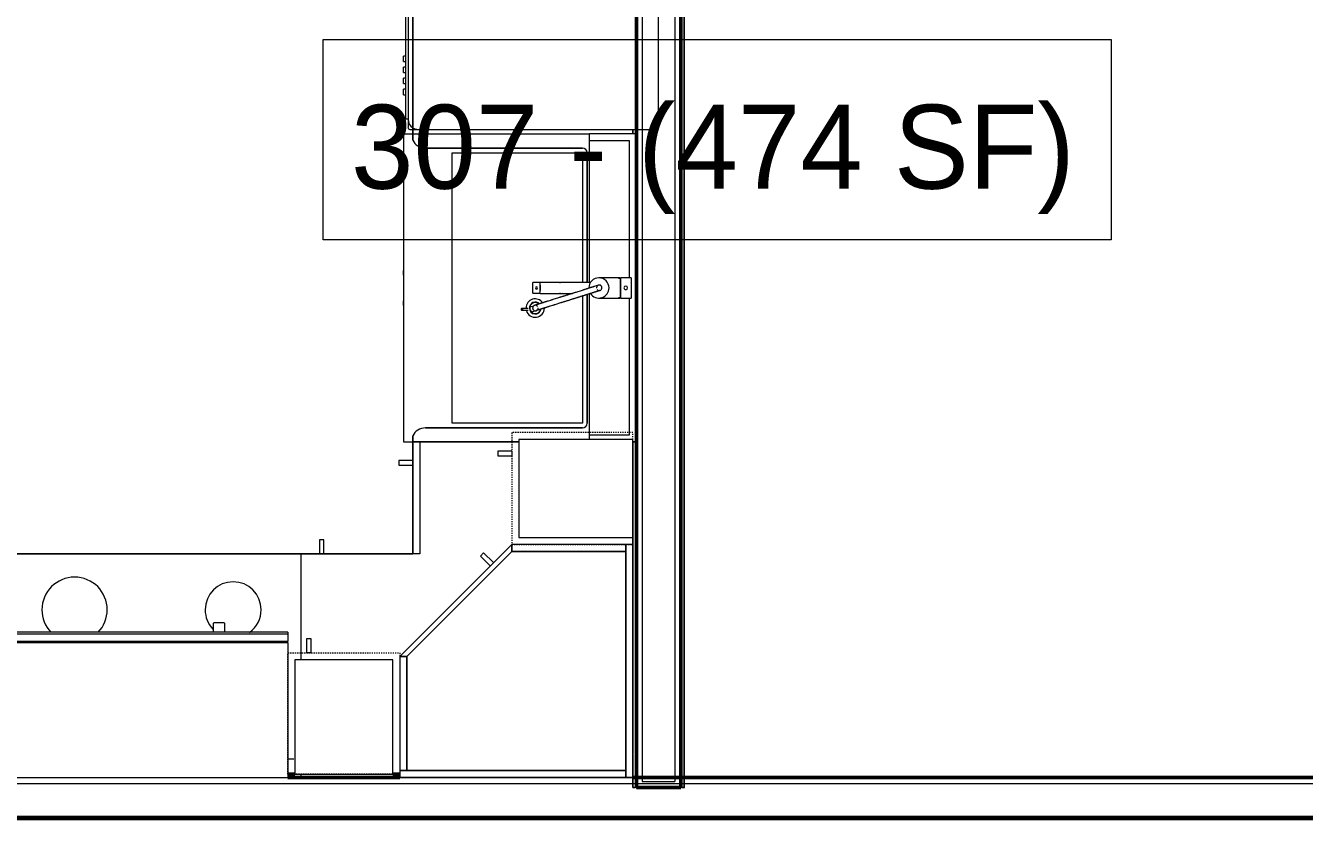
# Model space of a CAD drawing. Header units: inches. Extents: x -4218 to -1830, y 9767 to 12426.
# Drawn here: x -3747.2 to -3610.1, y 11551 to 11636 of the extents above; entities that cross this region are included whole.
import ezdxf

# ---------------------------------------------------------------- set-up
doc = ezdxf.new("R2010")
doc.units = ezdxf.units.IN
doc.header["$MEASUREMENT"] = 0
doc.linetypes.add('Dash', pattern=[0.25, 0.125, -0.125])
for name, color, linetype, lineweight in [('0-1', 7, 'Continuous', 5), ('0-2', 253, 'Continuous', 9), ('A-AREA-IDEN', 2, 'Continuous', 9), ('A-FLOR-5', 192, 'Continuous', 9), ('A-WALL-1', 250, 'Continuous', 50), ('A-WALL-2', 10, 'Continuous', 13), ('A-WALL-3', 254, 'Continuous', 9), ('A-WALL-4', 253, 'Continuous', 9), ('A-WALL-5', 252, 'Continuous', 9), ('A-WALL-6', 7, 'Continuous', 9), ('A-WALL-8', 113, 'Continuous', 9), ('P-SANR-FIXT-1', 7, 'Continuous', 9), ('P-SANR-FIXT-3', 252, 'Continuous', 9), ('Q-CASE', 31, 'Continuous', 9), ('Q-CASE-1', 252, 'Continuous', 9), ('Q-CASE-2', 7, 'Continuous', 9), ('Q-CASE-3', 253, 'Continuous', 9), ('Q-CASE-4', 7, 'Dash', 9), ('Q-CASE-5', 254, 'Continuous', 9), ('Q-SPCQ-1', 7, 'Continuous', 9), ('Q-SPCQ-2', 253, 'Continuous', 9), ('Q-SPCQ-3', 252, 'Continuous', 9)]:
    doc.layers.add(name, color=color, linetype=linetype, lineweight=lineweight)
doc.styles.add('Century Gothic', font='ufonts.com_century-gothic.ttf', dxfattribs={"height": 9})

# ---------------------------------------------------------------- blocks, each defined once
blk = doc.blocks.new('Basic Wall _ INT - W4BØF - _5_8 GYP - 2X4 WOOD_BATT_ - 5_8 GYP_ - ___-2863428-BACKGROUND - 3RD FLOOR')
at = {"layer": 'A-WALL-3'}
for p, q in [((-3682.04, 11703.81), (-3682.1, 11703.81)), ((-3681.9, 11703.81), (-3682.04, 11703.81)), ((-3681.83, 11703.81), (-3681.89, 11703.81)), ((-3681.69, 11703.81), (-3681.72, 11703.81)), ((-3682.04, 11664.29), (-3682.04, 11667.21)), ((-3681.69, 11667.21), (-3681.69, 11648.86)), ((-3682.04, 11648.86), (-3682.04, 11664.24)), ((-3682.04, 11624.36), (-3682.04, 11624.86)), ((-3681.69, 11624.86), (-3681.69, 11624.36)), ((-3681.69, 11624.36), (-3681.69, 11591.36)), ((-3682.04, 11557.89), (-3682.04, 11591.36)), ((-3681.69, 11591.36), (-3681.69, 11555.36)), ((-3682.04, 11555.36), (-3682.04, 11557.79))]:
    blk.add_line(p, q, dxfattribs=at)
at = {"layer": 'A-WALL-4'}
for p, q in [((-3682.1, 11703.81), (-3681.99, 11703.81)), ((-3682.04, 11703.61), (-3682.04, 11703.66)), ((-3682.04, 11703.52), (-3682.04, 11703.59)), ((-3682.04, 11703.4), (-3682.04, 11703.49)), ((-3681.99, 11703.81), (-3681.89, 11703.81)), ((-3681.89, 11703.81), (-3681.84, 11703.81)), ((-3681.84, 11703.81), (-3681.82, 11703.81)), ((-3681.82, 11703.81), (-3681.77, 11703.81)), ((-3681.77, 11703.81), (-3681.76, 11703.81)), ((-3681.82, 11667.21), (-3681.82, 11666.26)), ((-3681.82, 11666.16), (-3681.82, 11648.86)), ((-3681.82, 11624.86), (-3681.82, 11624.36)), ((-3681.82, 11591.36), (-3681.82, 11556.26)), ((-3681.82, 11556.17), (-3681.82, 11555.36)), ((-3682.04, 11554.31), (-3682.04, 11555.36)), ((-3681.69, 11555.36), (-3681.69, 11554.31)), ((-3682.1, 11554.31), (-3682.04, 11554.31)), ((-3682.04, 11554.31), (-3681.9, 11554.31)), ((-3681.89, 11554.31), (-3681.83, 11554.31)), ((-3681.72, 11554.31), (-3681.69, 11554.31))]:
    blk.add_line(p, q, dxfattribs=at)
at = {"layer": 'A-WALL-5'}
for p, q in [((-3682.1, 11703.61), (-3682.1, 11703.66)), ((-3682.1, 11703.52), (-3682.1, 11703.59)), ((-3682.1, 11703.4), (-3682.1, 11703.49)), ((-3682.04, 11667.21), (-3682.04, 11703.4)), ((-3681.76, 11703.81), (-3681.73, 11703.81)), ((-3681.73, 11703.81), (-3681.69, 11703.81)), ((-3681.69, 11703.81), (-3681.69, 11667.21)), ((-3682.1, 11663.77), (-3682.1, 11667.21)), ((-3682.1, 11648.86), (-3682.1, 11663.71)), ((-3682.1, 11624.36), (-3682.1, 11624.86)), ((-3682.1, 11580.36), (-3682.1, 11581.11)), ((-3682.1, 11554.31), (-3682.1, 11555.36)), ((-3681.82, 11555.36), (-3681.82, 11554.31)), ((-3681.82, 11554.31), (-3682.1, 11554.31)), ((-3681.73, 11554.31), (-3681.82, 11554.31)), ((-3681.69, 11554.31), (-3681.73, 11554.31))]:
    blk.add_line(p, q, dxfattribs=at)
at = {"layer": 'A-WALL-6'}
for p, q in [((-3682.1, 11667.21), (-3682.1, 11703.4)), ((-3681.82, 11703.81), (-3681.82, 11667.21))]:
    blk.add_line(p, q, dxfattribs=at)
blk = doc.blocks.new('Basic Wall _ INT - W4BØF - _5_8 GYP - 2X4 WOOD_BATT_ - 5_8 GYP_ - ___-2863429-BACKGROUND - 3RD FLOOR')
at = {"layer": 'A-WALL-3'}
for p, q in [((-3676.92, 11703.81), (-3676.94, 11703.81)), ((-3676.74, 11703.81), (-3676.8, 11703.81)), ((-3676.59, 11703.81), (-3676.74, 11703.81)), ((-3676.53, 11703.81), (-3676.59, 11703.81))]:
    blk.add_line(p, q, dxfattribs=at)
at = {"layer": 'A-WALL-4'}
for p, q in [((-3676.88, 11703.81), (-3676.82, 11703.81)), ((-3676.82, 11703.81), (-3676.74, 11703.81)), ((-3676.74, 11703.81), (-3676.65, 11703.81)), ((-3676.65, 11703.81), (-3676.53, 11703.81)), ((-3676.59, 11703.52), (-3676.59, 11703.59)), ((-3676.59, 11703.4), (-3676.59, 11703.49)), ((-3676.59, 11677.98), (-3676.59, 11678.1)), ((-3676.94, 11677.69), (-3676.94, 11672.94)), ((-3676.59, 11677.89), (-3676.59, 11677.98)), ((-3676.59, 11677.83), (-3676.59, 11677.89)), ((-3676.59, 11677.1), (-3676.59, 11677.69)), ((-3676.59, 11673.56), (-3676.59, 11677.06)), ((-3676.59, 11672.94), (-3676.59, 11673.53)), ((-3676.59, 11672.74), (-3676.59, 11672.79)), ((-3676.59, 11672.65), (-3676.59, 11672.73)), ((-3676.59, 11672.53), (-3676.59, 11672.64)), ((-3676.94, 11555.36), (-3676.94, 11554.31)), ((-3676.59, 11554.31), (-3676.59, 11555.36)), ((-3676.94, 11554.31), (-3676.92, 11554.31)), ((-3676.8, 11554.31), (-3676.74, 11554.31)), ((-3676.74, 11554.31), (-3676.59, 11554.31)), ((-3676.59, 11554.31), (-3676.53, 11554.31))]:
    blk.add_line(p, q, dxfattribs=at)
at = {"layer": 'A-WALL-5'}
for p, q in [((-3676.94, 11703.81), (-3676.9, 11703.81)), ((-3676.94, 11703.81), (-3676.94, 11677.69)), ((-3676.9, 11703.81), (-3676.88, 11703.81)), ((-3676.59, 11678.1), (-3676.59, 11703.4)), ((-3676.53, 11703.52), (-3676.53, 11703.59)), ((-3676.53, 11703.4), (-3676.53, 11703.49)), ((-3676.53, 11677.98), (-3676.53, 11678.1)), ((-3676.82, 11677.08), (-3676.82, 11677.69)), ((-3676.82, 11673.56), (-3676.82, 11677.06)), ((-3676.53, 11677.89), (-3676.53, 11677.98)), ((-3676.53, 11677.83), (-3676.53, 11677.89)), ((-3676.53, 11677.1), (-3676.53, 11677.69)), ((-3676.53, 11673.56), (-3676.53, 11677.06)), ((-3676.94, 11672.94), (-3676.94, 11555.36)), ((-3676.82, 11672.94), (-3676.82, 11673.55)), ((-3676.53, 11672.94), (-3676.53, 11673.53)), ((-3676.53, 11672.74), (-3676.53, 11672.79)), ((-3676.53, 11672.65), (-3676.53, 11672.73)), ((-3676.53, 11672.53), (-3676.53, 11672.64)), ((-3676.59, 11555.36), (-3676.59, 11672.53)), ((-3676.82, 11554.31), (-3676.82, 11555.36)), ((-3676.53, 11554.31), (-3676.53, 11555.36)), ((-3676.9, 11554.31), (-3676.94, 11554.31)), ((-3676.82, 11554.31), (-3676.9, 11554.31)), ((-3676.53, 11554.31), (-3676.82, 11554.31))]:
    blk.add_line(p, q, dxfattribs=at)
at = {"layer": 'A-WALL-6'}
for p, q in [((-3676.82, 11677.69), (-3676.82, 11703.81)), ((-3676.53, 11678.1), (-3676.53, 11703.4)), ((-3676.82, 11555.36), (-3676.82, 11672.94)), ((-3676.53, 11555.36), (-3676.53, 11672.53))]:
    blk.add_line(p, q, dxfattribs=at)
blk = doc.blocks.new('Range - 24_ x 30_-V97-BACKGROUND - 3RD FLOOR')
at = {"layer": 'Q-SPCQ-1'}
blk.add_line((29.37, -22), (30, -22), dxfattribs=at)
for centre, radius, start, end in [((6.5, -6), 3.5, 360, 180), ((23.5, -6), 3, 0, 180), ((6.5, -6), 3.5, 180, 223.5705), ((6.5, -6), 3.5, 316.3832, 0), ((23.5, -6), 3, 180, 223.8093), ((23.5, -6), 3, 306.1227, 0), ((6.5, -6), 3.5, 261.0228, 278.9772)]:
    blk.add_arc(centre, radius, start, end, dxfattribs=at)
blk = doc.blocks.new('Dishwasher_15404 - 34_ counter-V98-BACKGROUND - 3RD FLOOR')
at = {"layer": 'Q-SPCQ-1'}
for p, q in [((26.68, 24), (26.37, 24)), ((26.87, 22.93), (26.87, 23.8)), ((26.87, 0.2), (26.87, 22.93)), ((26.87, 22.91), (27.12, 22.91)), ((27.12, 22.91), (27.12, 1.09)), ((27.37, 20.28), (27.12, 20.28)), ((27.12, 19.69), (27.37, 19.69)), ((27.37, 20.28), (27.37, 19.69)), ((27.37, 19.1), (27.12, 19.1)), ((27.12, 18.51), (27.37, 18.51)), ((27.37, 17.92), (27.12, 17.92)), ((27.37, 19.1), (27.37, 18.51)), ((27.37, 17.92), (27.37, 17.33)), ((27.12, 17.33), (27.37, 17.33)), ((27.37, 16.74), (27.12, 16.74)), ((27.37, 16.74), (27.37, 16.15)), ((27.12, 16.15), (27.37, 16.15)), ((27.37, 6.79), (27.12, 6.79)), ((27.37, 6.79), (27.37, 5.81)), ((27.37, 5.81), (27.37, 4.82)), ((27.12, 4.82), (27.37, 4.82)), ((26.87, 1.09), (27.12, 1.09)), ((26.37, 0), (26.68, 0))]:
    blk.add_line(p, q, dxfattribs=at)
for centre, radius, start, end in [((25.8, 22.93), 1.07, 360, 57.7858), ((26.68, 23.8), 0.197, 0, 90), ((26.68, 0.2), 0.197, 270, 360), ((26.68, 0.2), 0.197, 270, 345)]:
    blk.add_arc(centre, radius, start, end, dxfattribs=at)
at = {"layer": 'Q-SPCQ-2'}
for p, q in [((2.75, 24), (2.37, 24)), ((2.37, 0), (2.75, 0))]:
    blk.add_line(p, q, dxfattribs=at)
at = {"layer": 'Q-SPCQ-3'}
for p, q in [((0, 24), (0, 0)), ((2.37, 24), (0, 24)), ((7.37, 24), (2.75, 24)), ((25.8, 24), (7.4, 24)), ((26.37, 24), (25.8, 24)), ((0, 0), (2.37, 0)), ((2.75, 0), (4.54, 0)), ((4.62, 0), (26.37, 0))]:
    blk.add_line(p, q, dxfattribs=at)
blk.add_arc((25.8, 22.93), 1.07, 60, 90, dxfattribs=at)
blk = doc.blocks.new('Base Cabinet Corner 197 - Base Cabinet Corner 197-V99-BACKGROUND - 3RD FLOOR')
at = {"layer": 'Q-CASE-1'}
for p, q in [((0.74, 36), (-10.64, 36)), ((0.74, 23.25), (0.74, 36)), ((0.74, 24), (0.74, 36)), ((0.73, 33.51), (0.73, 34)), ((0.74, 23.25), (0.74, 24)), ((12.74, 12.63), (12.74, 24)), ((12.74, 23.25), (0.74, 23.25))]:
    blk.add_line(p, q, dxfattribs=at)
at = {"layer": 'Q-CASE-2'}
for p, q in [((2.23, 34), (0.74, 34)), ((0.74, 33.51), (2.23, 33.51)), ((2.23, 33.51), (2.23, 34)), ((10.73, 25.5), (10.24, 25.5)), ((10.24, 25.5), (10.24, 24)), ((10.73, 24), (10.73, 25.5)), ((12.74, 24), (0.74, 24)), ((10.73, 24), (10.24, 24))]:
    blk.add_line(p, q, dxfattribs=at)
at = {"layer": 'Q-CASE-3'}
for p, q in [((-22.89, 36), (-23.26, 36)), ((12.74, 0), (12.74, 0.38))]:
    blk.add_line(p, q, dxfattribs=at)
at = {"layer": 'Q-CASE-5'}
for p, q in [((-23.26, 36), (-23.26, 25.38)), ((-23.26, 25.38), (-23.26, 0.38)), ((-23.26, 0.38), (-23.26, 0)), ((-23.26, 0), (12.74, 0))]:
    blk.add_line(p, q, dxfattribs=at)
blk = doc.blocks.new('Vanity Cabinet-Double Door - 33_-V100-BACKGROUND - 3RD FLOOR')
at = {"layer": 'Q-CASE-1'}
for p, q in [((-15.01, 5.04), (-15.01, 0.75)), ((16.49, 0.75), (16.49, 5.04)), ((17.24, 0.38), (17.24, 5.04)), ((17.24, 0.38), (17.24, 5.04)), ((-15.01, 0.75), (-0.34, 0.75)), ((1.82, 0.75), (16.49, 0.75))]:
    blk.add_line(p, q, dxfattribs=at)
at = {"layer": 'Q-CASE-2'}
for p, q in [((-1.14, 25), (-0.64, 25)), ((2.11, 25), (2.61, 25))]:
    blk.add_line(p, q, dxfattribs=at)
at = {"layer": 'Q-CASE-3'}
for p, q in [((-15.76, 0.38), (-15.76, 0)), ((-15.76, 0.38), (-15.76, 0)), ((17.24, 0), (17.24, 0.38)), ((17.24, 0), (17.24, 0.38))]:
    blk.add_line(p, q, dxfattribs=at)
at = {"layer": 'Q-CASE-5'}
blk.add_line((-15.76, 0), (17.24, 0), dxfattribs=at)
blk.add_line((-15.76, 0), (17.24, 0), dxfattribs=at)
blk.add_line((-15.76, 0), (17.24, 0), dxfattribs=at)
blk = doc.blocks.new('30quot_MicrowaveVent_11166 - 70cm miele oven-2804781-BACKGROUND - 3RD FLOOR')
at = {"layer": 'Q-CASE-2'}
for p, q in [((8.88, 16.6), (7.69, 16.6)), ((7.69, 15.63), (7.69, 16.55)), ((8.88, 16.55), (8.88, 15.63)), ((15.68, 15.6), (-14.2, 15.6)), ((-14.2, 15.39), (-14.2, 15.6)), ((-14.2, 14.61), (-14.2, 15.39)), ((15.68, 15.39), (-14.2, 15.39)), ((15.68, 15.6), (15.68, 15.39)), ((15.68, 15.39), (15.68, 14.61)), ((15.68, 14.61), (-14.2, 14.61)), ((-14.2, 0), (-14.2, 14.49)), ((-14.2, 14.49), (15.68, 14.49)), ((15.68, 14.49), (15.68, 0)), ((-14.2, 0), (15.68, 0))]:
    blk.add_line(p, q, dxfattribs=at)
blk = doc.blocks.new('308 - 308 x 27_-2727441-BACKGROUND - 3RD FLOOR')
at = {"layer": 'Q-CASE'}
for p, q in [((-11.25, -13.19), (-12, -13.19)), ((-12, -13.19), (0, -25.19)), ((0, -24.44), (-11.25, -13.19)), ((0, -25.19), (0, -24.44))]:
    blk.add_line(p, q, dxfattribs=at)
at = {"layer": 'Q-CASE-2'}
for p, q in [((13, -0.19), (-12, -0.19)), ((-12, -0.19), (-12, -0.94)), ((-11.25, -0.94), (-12, -0.94)), ((-12, -0.94), (-12, -13.19)), ((-12, -0.94), (13, -0.94)), ((12.25, -0.94), (-11.25, -0.94)), ((-11.25, -0.94), (-11.25, -13.19)), ((-11.25, -13.19), (-11.25, -0.94)), ((12.25, -24.44), (12.25, -0.94)), ((13, -0.94), (12.25, -0.94)), ((12.25, -0.94), (12.25, -25.19)), ((13, -0.94), (13, -0.19)), ((13, -25.19), (13, -0.94)), ((-12, -13.19), (-11.25, -13.19)), ((-11.25, -13.19), (0, -24.44)), ((-10.05, -15.14), (-11.11, -16.2)), ((-11.11, -16.2), (-10.76, -16.55)), ((-10.76, -16.55), (-9.7, -15.49)), ((0, -24.44), (12.25, -24.44)), ((12.25, -24.44), (0, -24.44)), ((0, -24.44), (0, -25.19)), ((12.25, -25.19), (12.25, -24.44)), ((0, -25.19), (12.25, -25.19)), ((12.25, -25.19), (13, -25.19))]:
    blk.add_line(p, q, dxfattribs=at)
blk = doc.blocks.new('300 Series Wall Hung Cabinet_301 - 12_ x 27_-2529027-BACKGROUND - 3RD FLOOR')
at = {"layer": 'Q-CASE-2'}
for p, q in [((5.25, -0.19), (-5.25, -0.19)), ((-5.25, -0.19), (-5.25, -12.44)), ((5.25, -12.44), (5.25, -0.19)), ((-5.25, -12.44), (5.25, -12.44)), ((-4, -13.19), (-3.51, -13.19)), ((-4, -13.19), (-4, -14.69)), ((-3.51, -14.69), (-3.51, -13.19)), ((-4, -14.69), (-3.51, -14.69))]:
    blk.add_line(p, q, dxfattribs=at)
at = {"layer": 'Q-CASE-4'}
for p, q in [((6, -0.19), (-6, -0.19)), ((-6, -0.19), (-6, -13.19)), ((6, -13.19), (6, -0.19)), ((-6, -13.19), (6, -13.19))]:
    blk.add_line(p, q, dxfattribs=at)
blk = doc.blocks.new('300 Series Wall Hung Cabinet_301 - 12_ x 27_-2528054-BACKGROUND - 3RD FLOOR')
at = {"layer": 'Q-CASE-2'}
for p, q in [((-3.51, 14.69), (-4, 14.69)), ((-4, 14.69), (-4, 13.19)), ((-3.51, 13.19), (-3.51, 14.69)), ((5.25, 12.44), (-5.25, 12.44)), ((-5.25, 12.44), (-5.25, 0.19)), ((-3.51, 13.19), (-4, 13.19)), ((5.25, 0.19), (5.25, 12.44)), ((-5.25, 0.19), (5.25, 0.19))]:
    blk.add_line(p, q, dxfattribs=at)
at = {"layer": 'Q-CASE-4'}
for p, q in [((-6, 0.19), (-6, 13.19)), ((-6, 13.19), (6, 13.19)), ((6, 13.19), (6, 0.19)), ((6, 0.19), (-6, 0.19))]:
    blk.add_line(p, q, dxfattribs=at)
blk = doc.blocks.new('kitchen_faucet_14143 - kitchen_faucet_14143-V103-BACKGROUND - 3RD FLOOR')
at = {"layer": 'P-SANR-FIXT-1'}
for p, q in [((-6.3, 0.57), (-7.09, 0.57)), ((-7.09, -0.57), (-7.09, 0.57)), ((-0.9, 0.59), (-6.3, 0.59)), ((-6.3, 0.51), (-6.3, 0.59)), ((-6.3, 0.42), (-6.3, 0.5)), ((-6.3, 0.3), (-6.3, 0.4)), ((-6.3, 0.29), (-6.3, 0.15)), ((-6.3, 0.15), (-6.3, 0.29)), ((-6.3, 0.15), (-6.3, -0.15)), ((-6.3, -0.15), (-6.3, 0.15)), ((-3.97, 0.59), (-4.89, 0.59)), ((2.26, 1.08), (0, 1.08)), ((2.34, 1.02), (2.1, 1.02)), ((2.26, 1.08), (2.26, -1.08)), ((3.44, 1.08), (2.34, 1.08)), ((2.34, -1.08), (2.34, 1.08)), ((3.44, 1.08), (3.44, -1.08)), ((-7.09, -0.57), (-6.3, -0.57)), ((-6.3, -0.15), (-6.3, -0.29)), ((-6.3, -0.29), (-6.3, -0.15)), ((-6.3, -0.4), (-6.3, -0.3)), ((-6.3, -0.5), (-6.3, -0.42)), ((-6.3, -0.59), (-6.3, -0.57)), ((-6.3, -0.59), (-2.83, -0.59)), ((-4.89, -0.59), (-3.97, -0.59)), ((-0.94, -0.59), (-0.9, -0.59)), ((0, -1.08), (2.26, -1.08)), ((2.1, -1.02), (2.34, -1.02)), ((2.34, -1.08), (3.44, -1.08)), ((-7.58, -2.2), (-8.24, -2.2)), ((-8.24, -2.4), (-7.58, -2.4)), ((-7.41, -2.04), (-6.99, -1.91)), ((-6.81, -2.46), (-7.23, -2.59))]:
    blk.add_line(p, q, dxfattribs=at)
at = {"layer": 'P-SANR-FIXT-1', "flags": 128}
for points in [[(-0.06, 0.29), (-0.07, 0.29), (-0.07, 0.29), (-0.07, 0.29), (-0.07, 0.29), (-0.07, 0.29), (-0.08, 0.28), (-0.08, 0.28), (-0.09, 0.28), (-0.1, 0.28), (-0.1, 0.28), (-0.11, 0.27), (-0.26, 0.23), (-0.28, 0.22), (-0.3, 0.22), (-0.46, 0.16), (-0.49, 0.16), (-0.51, 0.15), (-0.54, 0.14), (-0.57, 0.13), (-0.6, 0.12), (-0.63, 0.11), (-0.66, 0.1), (-0.69, 0.09), (-0.72, 0.08), (-0.75, 0.07), (-0.78, 0.06), (-0.82, 0.05), (-0.85, 0.04), (-0.89, 0.03), (-0.92, 0.02), (-0.96, 0.01), (-1, 0), (-1.04, -0.02), (-1.07, -0.03), (-1.11, -0.04), (-1.15, -0.05), (-1.2, -0.07), (-1.24, -0.08), (-1.28, -0.09), (-1.32, -0.11), (-1.37, -0.12), (-1.41, -0.14), (-1.46, -0.15), (-1.5, -0.16), (-1.55, -0.18), (-1.6, -0.19), (-1.65, -0.21), (-1.69, -0.23), (-1.74, -0.24), (-1.79, -0.26), (-2.49, -0.48), (-2.55, -0.5), (-2.61, -0.51), (-2.67, -0.53), (-2.72, -0.55), (-2.78, -0.57), (-2.84, -0.59), (-2.9, -0.61), (-2.96, -0.62), (-3.02, -0.64), (-3.08, -0.66), (-3.14, -0.68), (-3.19, -0.7), (-3.25, -0.72), (-3.31, -0.74), (-3.37, -0.76), (-3.43, -0.77), (-3.49, -0.79), (-3.55, -0.81), (-3.61, -0.83), (-3.67, -0.85), (-3.73, -0.87), (-3.79, -0.89), (-3.85, -0.91), (-3.91, -0.92), (-3.97, -0.94), (-4.03, -0.96), (-4.09, -0.98), (-4.15, -1), (-4.21, -1.02), (-4.26, -1.04), (-4.32, -1.05), (-4.94, -1.25), (-4.99, -1.27), (-5.04, -1.28), (-5.09, -1.3), (-5.15, -1.31), (-5.2, -1.33), (-5.44, -1.41), (-5.48, -1.42), (-5.53, -1.43), (-5.57, -1.45), (-5.62, -1.46), (-5.66, -1.48), (-5.7, -1.49), (-5.75, -1.5), (-5.79, -1.52), (-5.83, -1.53), (-5.87, -1.54), (-5.91, -1.56), (-5.95, -1.57), (-5.99, -1.58), (-6.02, -1.59), (-6.06, -1.6), (-6.1, -1.61), (-6.13, -1.63), (-6.17, -1.64), (-6.2, -1.65), (-6.23, -1.66), (-6.26, -1.67), (-6.3, -1.68), (-6.33, -1.69), (-6.36, -1.7), (-6.38, -1.71), (-6.41, -1.71), (-6.44, -1.72), (-6.47, -1.73), (-6.49, -1.74), (-6.52, -1.75), (-6.54, -1.76), (-6.57, -1.76), (-6.59, -1.77), (-6.61, -1.78), (-6.63, -1.78), (-6.65, -1.79), (-6.67, -1.8), (-6.69, -1.8), (-6.71, -1.81), (-6.73, -1.81), (-6.74, -1.82), (-6.76, -1.82), (-6.77, -1.83), (-6.79, -1.83), (-6.8, -1.84), (-6.81, -1.84), (-6.83, -1.84), (-6.84, -1.85), (-6.85, -1.85), (-6.86, -1.85), (-6.87, -1.86), (-6.87, -1.86), (-6.88, -1.86), (-6.89, -1.86), (-6.89, -1.87), (-6.9, -1.87), (-6.9, -1.87), (-6.9, -1.87), (-6.91, -1.87), (-6.91, -1.87), (-6.91, -1.87)], [(0.27, 0.18), (0.21, 0.23), (0.15, 0.28), (0.08, 0.3), (0, 0.3), (-0.08, 0.28), (-0.15, 0.25), (-0.2, 0.2), (-0.24, 0.13), (-0.27, 0.06), (-0.27, -0.02)], [(-0.22, -0.16), (-0.17, -0.22), (-0.1, -0.26), (-0.03, -0.28), (0.05, -0.29), (0.13, -0.27), (0.19, -0.23), (0.25, -0.18), (0.29, -0.12), (0.31, -0.04), (0.32, 0.03), (0.3, 0.11), (0.27, 0.18)], [(0.11, -0.27), (0.11, -0.27), (0.11, -0.27), (0.11, -0.28), (0.11, -0.28), (0.1, -0.28), (0.1, -0.28), (0.09, -0.28), (0.09, -0.28), (0.08, -0.28), (0.07, -0.29), (0.06, -0.29), (-0.08, -0.34), (-0.1, -0.34), (-0.12, -0.35), (-0.14, -0.35), (-0.16, -0.36), (-0.18, -0.37), (-0.2, -0.37), (-0.23, -0.38), (-0.25, -0.39), (-0.27, -0.4), (-0.3, -0.4), (-0.32, -0.41), (-0.35, -0.42), (-0.38, -0.43), (-0.41, -0.44), (-0.44, -0.45), (-0.46, -0.46), (-0.5, -0.47), (-0.53, -0.48), (-0.56, -0.49), (-0.59, -0.5), (-0.62, -0.51), (-0.66, -0.52), (-0.69, -0.53), (-0.73, -0.54), (-0.77, -0.55), (-0.8, -0.56), (-0.84, -0.58), (-0.88, -0.59), (-0.92, -0.6), (-0.96, -0.61), (-1, -0.63), (-1.04, -0.64), (-1.08, -0.65), (-1.13, -0.67), (-1.17, -0.68), (-1.22, -0.69), (-1.26, -0.71), (-1.31, -0.72), (-1.35, -0.74), (-1.4, -0.75), (-1.45, -0.77), (-1.5, -0.78), (-1.54, -0.8), (-1.59, -0.81), (-1.64, -0.83), (-1.69, -0.84), (-1.75, -0.86), (-1.8, -0.88), (-1.85, -0.89), (-1.9, -0.91), (-1.96, -0.93), (-2.01, -0.94), (-2.06, -0.96), (-2.12, -0.98), (-2.18, -1), (-2.23, -1.01), (-2.29, -1.03), (-2.34, -1.05), (-2.4, -1.07), (-2.46, -1.09), (-2.52, -1.1), (-2.57, -1.12), (-2.63, -1.14), (-2.69, -1.16), (-2.75, -1.18), (-2.81, -1.2), (-2.87, -1.21), (-2.93, -1.23), (-2.99, -1.25), (-3.05, -1.27), (-3.1, -1.29), (-3.16, -1.31), (-3.22, -1.33), (-3.28, -1.35), (-3.34, -1.37), (-3.4, -1.38), (-3.46, -1.4), (-3.52, -1.42), (-3.58, -1.44), (-3.64, -1.46), (-3.7, -1.48), (-3.76, -1.5), (-3.82, -1.52), (-3.88, -1.53), (-3.94, -1.55), (-4, -1.57), (-4.05, -1.59), (-4.11, -1.61), (-4.74, -1.8), (-4.79, -1.82), (-4.84, -1.84), (-4.89, -1.85), (-4.94, -1.87), (-4.99, -1.89), (-5.22, -1.96), (-5.27, -1.97), (-5.32, -1.99), (-5.36, -2), (-5.41, -2.02), (-5.45, -2.03), (-5.49, -2.04), (-5.54, -2.06), (-5.58, -2.07), (-5.62, -2.08), (-5.66, -2.1), (-5.7, -2.11), (-5.74, -2.12), (-5.78, -2.13), (-5.82, -2.15), (-5.85, -2.16), (-5.89, -2.17), (-5.93, -2.18), (-5.96, -2.19), (-6, -2.2), (-6.03, -2.21), (-6.06, -2.22), (-6.09, -2.23), (-6.13, -2.24), (-6.16, -2.25), (-6.19, -2.26), (-6.21, -2.27), (-6.24, -2.28), (-6.27, -2.29), (-6.3, -2.3), (-6.32, -2.3), (-6.35, -2.31), (-6.37, -2.32), (-6.39, -2.33), (-6.42, -2.33), (-6.44, -2.34), (-6.46, -2.35), (-6.48, -2.35), (-6.5, -2.36), (-6.52, -2.37), (-6.54, -2.37), (-6.55, -2.38), (-6.57, -2.38), (-6.59, -2.39), (-6.6, -2.39), (-6.61, -2.4), (-6.63, -2.4), (-6.64, -2.41), (-6.65, -2.41), (-6.66, -2.41), (-6.67, -2.42), (-6.68, -2.42), (-6.69, -2.42), (-6.7, -2.42), (-6.7, -2.43), (-6.71, -2.43), (-6.72, -2.43), (-6.72, -2.43), (-6.72, -2.43), (-6.73, -2.43), (-6.73, -2.43), (-6.73, -2.43), (-6.73, -2.43)], [(-6.56, -2), (-6.61, -1.94), (-6.67, -1.9), (-6.74, -1.87), (-6.82, -1.86), (-6.9, -1.87), (-6.97, -1.9), (-7.03, -1.94), (-7.08, -2), (-7.1, -2.08), (-7.11, -2.15)], [(-7.11, -2.15), (-7.1, -2.23), (-7.08, -2.3), (-7.03, -2.36), (-6.97, -2.41), (-6.9, -2.44), (-6.82, -2.45), (-6.74, -2.44), (-6.67, -2.41), (-6.61, -2.36), (-6.56, -2.3), (-6.53, -2.23), (-6.52, -2.15)]]:
    blk.add_lwpolyline(points, dxfattribs=at)
at = {"layer": 'P-SANR-FIXT-1'}
for centre, radius, start, end in [((-6.69, 0), 0.118, 0, 180), ((0, 0), 1.08, 360, 180), ((2.88, 0), 0.197, 0, 180), ((-6.83, -2.16), 0.984, 34.6289, 180), ((-6.69, 0), 0.118, 180, 360), ((0, 0), 1.08, 180, 182.3811), ((0, 0), 1.08, 212.5288, 360), ((2.88, 0), 0.197, 180, 0), ((-6.83, -2.16), 0.984, 180, 183.6246), ((-6.83, -2.16), 0.984, 195, 360), ((-6.83, -2.16), 0.63, 45, 180), ((-6.83, -2.16), 0.63, 180, 349.6916), ((-6.83, -2.16), 0.591, 168.6397, 180), ((-6.83, -2.16), 0.591, 180, 227.1165), ((-6.83, -2.16), 0.591, 47.2269, 168.6397), ((-6.83, -2.16), 0.591, 227.1165, 345.2352)]:
    blk.add_arc(centre, radius, start, end, dxfattribs=at)
for centre, major_axis, ratio, start_param, end_param in [((-3.97, 0), (0, 0.591), 0.906308, 6.021386, 6.806784), ((-3.97, 0), (0, 0.591), 0.906308, 2.617994, 3.403392), ((-8.24, -2.3), (0, 0.0984), 0.984808, 4.712389, 7.853982), ((-8.24, -2.3), (0, 0.0984), 0.984808, 1.570796, 4.712389)]:
    blk.add_ellipse(centre, major_axis=major_axis, ratio=ratio, start_param=start_param, end_param=end_param, dxfattribs=at)
blk = doc.blocks.new('Stainless Steel Farmhous Kitchen Sink - Stainless Steel Farmhous Kitchen Sink-V104-BACKGROUND - 3RD FLOOR')
at = {"layer": 'P-SANR-FIXT-1'}
for p, q in [((-31, -16.96), (-31, -3)), ((-31, -3), (-17.08, -3)), ((-15.65, -3), (-2, -3)), ((-2, -3), (-2, -16.96)), ((-2, -16.96), (-31, -16.96)), ((-33, -21.2), (-33, -22.2)), ((0, -22.2), (0, -21.2)), ((-33, -22.2), (0, -22.2))]:
    blk.add_line(p, q, dxfattribs=at)
at = {"layer": 'P-SANR-FIXT-3'}
for p, q in [((-17.09, -2.25), (-33, -2.25)), ((-33, -2.29), (-33, -21.2)), ((-0.25, -2.25), (-15.89, -2.25)), ((0, -21.2), (0, -9.83))]:
    blk.add_line(p, q, dxfattribs=at)
blk = doc.blocks.new('CTR - 1st Phase - Unit Layouts_rvt-1-BACKGROUND - 3RD FLOOR')
at = {"layer": 'A-WALL-1'}
for p, q in [((-3681.69, 11703.81), (-3681.69, 11554.31)), ((-3676.94, 11554.31), (-3676.94, 11672.94)), ((-3718.32, 11555.74), (-3719.07, 11555.74)), ((-3719.07, 11555.36), (-3707.07, 11555.36)), ((-3707.07, 11555.74), (-3707.82, 11555.74)), ((-3681.69, 11554.31), (-3681.07, 11554.31)), ((-3681.07, 11554.31), (-3677.57, 11554.31)), ((-3677.57, 11554.31), (-3676.94, 11554.31))]:
    blk.add_line(p, q, dxfattribs=at)
at = {"layer": 'A-WALL-2'}
for p, q in [((-3681.07, 11703.81), (-3681.07, 11554.94)), ((-3677.57, 11673.56), (-3677.57, 11554.94)), ((-3681.07, 11554.94), (-3677.57, 11554.94))]:
    blk.add_line(p, q, dxfattribs=at)
at = {"layer": 'A-WALL-3'}
for p, q in [((-3681.69, 11624.86), (-3681.69, 11624.36)), ((-3681.69, 11591.36), (-3681.69, 11555.36)), ((-3707.07, 11555.36), (-3682.07, 11555.36)), ((-3681.69, 11555.36), (-3681.69, 11554.31)), ((-3676.94, 11554.31), (-3676.94, 11555.36))]:
    blk.add_line(p, q, dxfattribs=at)
at = {"layer": 'A-WALL-4'}
for p, q in [((-3676.94, 11555.36), (-3676.94, 11672.53)), ((-3719.07, 11555.36), (-3707.07, 11555.36)), ((-3676.94, 11554.31), (-3681.69, 11554.31))]:
    blk.add_line(p, q, dxfattribs=at)
at = {"layer": 'A-WALL-5'}
for p, q in [((-3718.32, 11555.74), (-3719.07, 11555.74)), ((-3707.07, 11555.74), (-3707.82, 11555.74))]:
    blk.add_line(p, q, dxfattribs=at)
at = {"layer": 'A-WALL-8'}
for p, q in [((-3705.69, 11667.21), (-3705.69, 11623.72)), ((-3705.69, 11623.72), (-3705.69, 11667.21)), ((-3681.69, 11555.36), (-3681.69, 11667.21)), ((-3681.69, 11667.21), (-3681.69, 11555.36)), ((-3704.33, 11622.86), (-3687.49, 11622.86)), ((-3687.49, 11622.86), (-3704.33, 11622.86)), ((-3686.99, 11622.36), (-3686.99, 11608.45)), ((-3686.99, 11608.45), (-3686.99, 11622.36)), ((-3686.99, 11607.17), (-3686.99, 11593.36)), ((-3686.99, 11593.36), (-3686.99, 11607.17)), ((-3705.69, 11592.01), (-3705.69, 11579.36)), ((-3705.69, 11579.36), (-3705.69, 11592.01)), ((-3687.49, 11592.86), (-3704.33, 11592.86)), ((-3704.33, 11592.86), (-3687.49, 11592.86)), ((-3705.69, 11579.36), (-3812.07, 11579.36)), ((-3812.07, 11579.36), (-3705.69, 11579.36)), ((-3719.07, 11555.36), (-3707.07, 11555.36)), ((-3707.07, 11555.36), (-3719.07, 11555.36)), ((-3707.07, 11555.36), (-3682.07, 11555.36)), ((-3682.07, 11555.36), (-3707.07, 11555.36)), ((-3682.07, 11555.36), (-3681.69, 11555.36)), ((-3681.69, 11555.36), (-3682.07, 11555.36))]:
    blk.add_line(p, q, dxfattribs=at)
for centre, radius, start, end in [((-3704.33, 11624.36), 1.5, 205.4581, 270), ((-3704.33, 11624.36), 1.5, 205.4581, 270), ((-3687.49, 11622.36), 0.5, 0, 90), ((-3687.49, 11622.36), 0.5, 0, 90), ((-3687.49, 11593.36), 0.5, 270, 360), ((-3687.49, 11593.36), 0.5, 270, 0), ((-3704.33, 11591.36), 1.5, 90, 154.5419), ((-3704.33, 11591.36), 1.5, 90, 154.5419)]:
    blk.add_arc(centre, radius, start, end, dxfattribs=at)
for points in [[(-3705.69, 11623.72), (-3705.69, 11623.72), (-3705.69, 11623.73), (-3705.69, 11623.72), (-3705.69, 11623.72)], [(-3705.69, 11592.01), (-3705.69, 11592), (-3705.69, 11592), (-3705.69, 11592), (-3705.69, 11592.01)]]:
    blk.add_open_spline(points, degree=3, dxfattribs=at)
at = {"layer": '0-2'}
for name, p in [('Basic Wall _ INT - W4BØF - _5_8 GYP - 2X4 WOOD_BATT_ - 5_8 GYP_ - ___-2863428-BACKGROUND - 3RD FLOOR', (0, 0)), ('Basic Wall _ INT - W4BØF - _5_8 GYP - 2X4 WOOD_BATT_ - 5_8 GYP_ - ___-2863429-BACKGROUND - 3RD FLOOR', (0, 0)), ('kitchen_faucet_14143 - kitchen_faucet_14143-V103-BACKGROUND - 3RD FLOOR', (-3685.72, 11607.86)), ('Range - 24_ x 30_-V97-BACKGROUND - 3RD FLOOR', (-3748.44, 11579.36)), ('30quot_MicrowaveVent_11166 - 70cm miele oven-2804781-BACKGROUND - 3RD FLOOR', (-3734.74, 11555.36)), ('300 Series Wall Hung Cabinet_301 - 12_ x 27_-2528054-BACKGROUND - 3RD FLOOR', (-3713.07, 11555.55))]:
    blk.add_blockref(name, p, dxfattribs=at)
for name, p, rotation in [('Dishwasher_15404 - 34_ counter-V98-BACKGROUND - 3RD FLOOR', (-3679.32, 11648.86), 180), ('Vanity Cabinet-Double Door - 33_-V100-BACKGROUND - 3RD FLOOR', (-3681.69, 11607.13), 90.00000000001165), ('Stainless Steel Farmhous Kitchen Sink - Stainless Steel Farmhous Kitchen Sink-V104-BACKGROUND - 3RD FLOOR', (-3684.49, 11591.36), 269.9999999999932), ('300 Series Wall Hung Cabinet_301 - 12_ x 27_-2529027-BACKGROUND - 3RD FLOOR', (-3681.88, 11586.36), 270.0000000000008), ('Base Cabinet Corner 197 - Base Cabinet Corner 197-V99-BACKGROUND - 3RD FLOOR', (-3681.69, 11578.63), 90.00000000001133), ('308 - 308 x 27_-2727441-BACKGROUND - 3RD FLOOR', (-3681.88, 11568.36), 270.0000000000008)]:
    blk.add_blockref(name, p, dxfattribs=dict(at, rotation=rotation))
blk = doc.blocks.new('CTR - 1st Phase - Common Walls_rvt-1-BACKGROUND - 3RD FLOOR')
at = {"layer": 'A-WALL-1'}
for p, q in [((-3707.07, 11555.36), (-3719.07, 11555.36)), ((-3487.3, 11555.36), (-3682.07, 11555.36)), ((-3827.32, 11550.99), (-3487.3, 11550.99))]:
    blk.add_line(p, q, dxfattribs=at)
at = {"layer": 'A-WALL-2'}
for p, q in [((-3827.32, 11554.74), (-3487.3, 11554.74)), ((-3827.32, 11551.24), (-3487.3, 11551.24))]:
    blk.add_line(p, q, dxfattribs=at)
at = {"layer": 'A-WALL-3'}
for p, q in [((-3707.07, 11555.36), (-3719.07, 11555.36)), ((-3682.1, 11555.36), (-3707.07, 11555.36)), ((-3681.99, 11555.36), (-3682.07, 11555.36)), ((-3681.89, 11555.36), (-3681.98, 11555.36)), ((-3681.84, 11555.36), (-3681.89, 11555.36))]:
    blk.add_line(p, q, dxfattribs=at)
at = {"layer": 'A-WALL-4'}
for p, q in [((-3681.07, 11555.36), (-3681.69, 11555.36)), ((-3677.57, 11555.36), (-3681.05, 11555.36)), ((-3676.94, 11555.36), (-3677.56, 11555.36)), ((-3676.74, 11555.36), (-3676.8, 11555.36)), ((-3676.65, 11555.36), (-3676.74, 11555.36)), ((-3676.53, 11555.36), (-3676.65, 11555.36)), ((-3827.32, 11550.99), (-3487.3, 11550.99))]:
    blk.add_line(p, q, dxfattribs=at)
at = {"layer": 'A-WALL-5'}
blk.add_line((-3557.66, 11555.36), (-3676.53, 11555.36), dxfattribs=at)
blk = doc.blocks.new('CTR - 1st Phase -Stairs _ Elevators_rvt-1-BACKGROUND - 3RD FLOOR')
at = {"layer": 'A-WALL-1'}
blk.add_line((-3587.32, 11550.99), (-3819.32, 11550.99), dxfattribs=at)

msp = doc.modelspace()

# ---------------------------------------------------------------- linework, layer by layer
at = {"layer": 'A-AREA-IDEN', "flags": 128}
msp.add_lwpolyline([(-3715.3, 11634.5), (-3630.8, 11634.5), (-3630.8, 11613), (-3715.3, 11613)], close=True, dxfattribs=at)
at = {"layer": 'A-FLOR-5'}
msp.add_line((-3826.6, 11550.99), (-3477.32, 11550.99), dxfattribs=at)

# ---------------------------------------------------------------- block references
at = {"layer": '0-1'}
for name in ['CTR - 1st Phase - Unit Layouts_rvt-1-BACKGROUND - 3RD FLOOR', 'CTR - 1st Phase - Common Walls_rvt-1-BACKGROUND - 3RD FLOOR', 'CTR - 1st Phase -Stairs _ Elevators_rvt-1-BACKGROUND - 3RD FLOOR']:
    msp.add_blockref(name, (0, 0), dxfattribs=at)

# ---------------------------------------------------------------- texts
at = {"layer": 'A-AREA-IDEN', "insert": (-3712.3, 11627.5), "char_height": 9, "width": 94.839, "attachment_point": 1, "style": 'Century Gothic'}
msp.add_mtext('307 - (474 SF)', dxfattribs=at)

doc.saveas('drawing.dxf')
